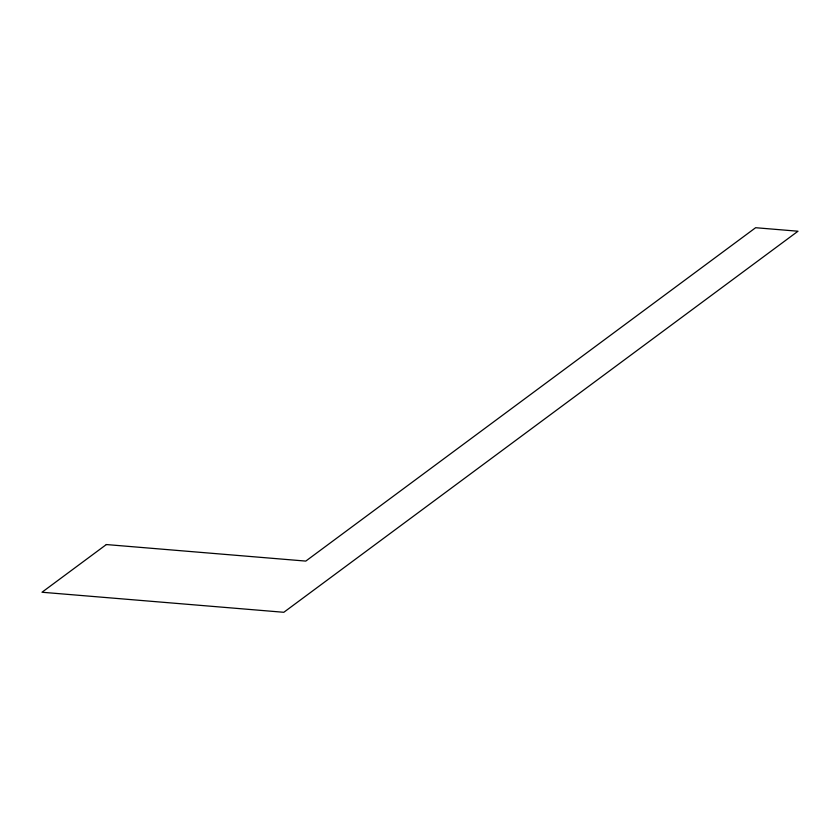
<?xml version="1.0" encoding="UTF-8"?>
<svg xmlns="http://www.w3.org/2000/svg" width="840" height="840" viewBox="0 0 840 840"><rect width="100%" height="100%" fill="white"/><g stroke="black" fill="none" stroke-linecap="round" stroke-linejoin="round"><path stroke-width="1.26" d="M106.344 544.551L42 592.242L283.815 612.287L798 231.221L755.633 227.714L305.792 561.089L106.344 544.551"/></g></svg>
